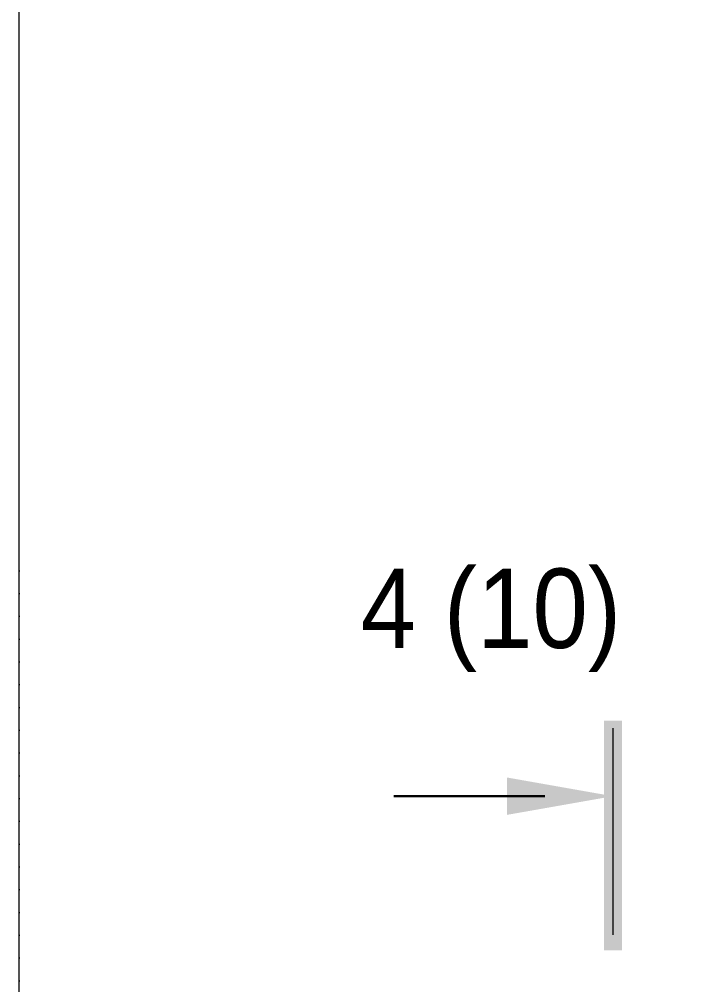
# Model space of a CAD drawing. Header units: millimetres. Extents: x -11989 to -4071, y -1478 to 4600.
# Drawn here: x -11700 to -10946, y 2473 to 3536 of the extents above; entities that cross this region are included whole.
import ezdxf

# ---------------------------------------------------------------- set-up
doc = ezdxf.new("R2010")
doc.units = ezdxf.units.MM
doc.linetypes.add('ADSK_Линия сетки', pattern=[25, 20, -2.5, 0, -2.5])
doc.linetypes.add('ADSK_Скрыто', pattern=[12.3, 0, -3.9, 0, -3.9, 0.6, -3.9])
doc.layers.add('A-WALL', color=7, linetype='Continuous', lineweight=20)
doc.layers.add('S-GRID', color=7, linetype='Continuous', lineweight=9)
doc.layers.add('G-ANNO-SYMB', color=7, linetype='ADSK_Скрыто', lineweight=20, true_color=0x0080c0)
doc.styles.add('Arial_I', font='arial.ttf', dxfattribs={"width": 0.9, "height": 87.5})

# ---------------------------------------------------------------- blocks, each defined once
blk = doc.blocks.new('Разрез - Номер вида и Номер листа спереди_3_5 мм-14071-Разрез 4')
at = {"layer": 'G-ANNO-SYMB', "linetype": 'Continuous', "lineweight": 9}
for points in [[(-11035.3, 2510.4), (-11055.3, 2510.4), (-11055.3, 2763.7), (-11035.3, 2763.7)], [(-11162.3, 2701), (-11045.4, 2680.4), (-11162.3, 2659.8)]]:
    blk.add_hatch(color=7, dxfattribs=at).paths.add_polyline_path(points)
at = {"layer": 'G-ANNO-SYMB', "color": 7, "linetype": 'Continuous', "lineweight": 30}
blk.add_line((-11120.4, 2680.4), (-11287, 2680.4), dxfattribs=at)

msp = doc.modelspace()

# ---------------------------------------------------------------- linework, layer by layer
at = {"layer": 'A-WALL', "color": 252, "lineweight": 5, "true_color": 0x959595}
msp.add_line((-11700, 0), (-11700, 3900), dxfattribs=at)
at = {"layer": 'G-ANNO-SYMB', "color": 7, "linetype": 'Continuous'}
msp.add_line((-11045.4, 2755.4), (-11045.4, 2527.5), dxfattribs=at)
at = {"layer": 'S-GRID', "color": 1, "linetype": 'ADSK_Линия сетки', "true_color": 0xff0000}
msp.add_line((-11700, -833.5), (-11700, 2940.4), dxfattribs=at)

# ---------------------------------------------------------------- block references
at = {"layer": 'G-ANNO-SYMB', "color": 7, "linetype": 'Continuous', "lineweight": 50}
msp.add_blockref('Разрез - Номер вида и Номер листа спереди_3_5 мм-14071-Разрез 4', (0, 0), dxfattribs=at)

# ---------------------------------------------------------------- texts
at = {"layer": 'G-ANNO-SYMB', "color": 7, "linetype": 'Continuous', "lineweight": 9, "insert": (-11323.7, 2931.2), "char_height": 87.5, "width": 355.348, "attachment_point": 1, "style": 'Arial_I', "bg_fill": 3, "box_fill_scale": 1.25, "bg_fill_color": 256, "bg_fill_true_color": 13158600, "bg_fill_transparency": 0}
msp.add_mtext('4 (10)', dxfattribs=at)

doc.saveas('drawing.dxf')
